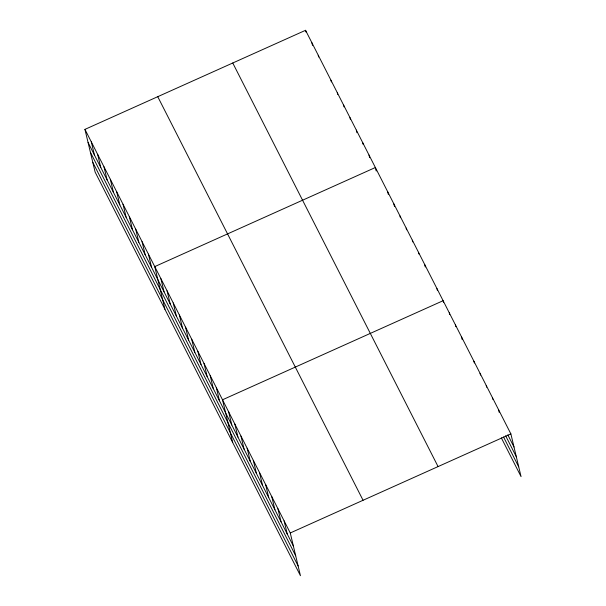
<?xml version="1.0" encoding="UTF-8"?>
<svg xmlns="http://www.w3.org/2000/svg" width="606" height="606" viewBox="0 0 606 606"><rect width="100%" height="100%" fill="white"/><g stroke="black" fill="none" stroke-linecap="round" stroke-linejoin="round"><path stroke-width="0.91" d="M84.946 129.381L290.266 532.969L300.44 575.7L95.127 172.112L84.946 129.381L305.56 30.3L510.873 433.888L521.054 476.619L501.344 437.873M290.266 532.969L510.873 433.888M507.836 434.888L513.994 447.001M505.646 435.79L516.327 456.772M503.533 436.979L518.728 466.847M232.757 62.994L438.07 466.59M157.749 96.687L363.062 500.276M88.067 142.486L293.387 546.082M90.4 152.265L295.713 555.853M92.794 162.332L298.114 565.928M498.556 409.679L499.177 412.3M492.398 397.566L492.814 399.316M486.239 385.461L486.656 387.211M480.081 373.357L480.497 375.099M473.915 361.244L474.331 362.994M461.598 337.027L462.226 339.648M455.439 324.922L455.856 326.672M449.281 312.817L449.697 314.559M443.539 302.455L443.122 300.705L222.508 399.786L232.689 442.516M436.964 288.6L437.38 290.35M424.639 264.383L425.268 267.004M418.481 252.278L418.897 254.02M412.322 240.165L412.739 241.915M406.164 228.061L406.581 229.81M400.005 215.956L400.422 217.698M393.847 203.843L394.468 206.464M387.688 191.738L388.31 194.359M376.197 171.013L375.364 167.521L154.757 266.602L164.93 309.333M369.016 155.045L369.645 157.666M362.676 142.569L363.092 144.319M356.328 130.101L356.949 132.722M349.98 117.625L350.397 119.367M343.632 105.149L344.049 106.898M337.292 92.673L337.709 94.422M330.944 80.197L331.361 81.946M318.248 55.252L318.665 56.994M311.901 42.776L312.529 45.397M305.56 30.3L305.977 32.05M284.1 520.865L287.229 533.969M277.942 508.76L281.063 521.864M271.783 496.647L274.904 509.76M265.625 484.542L268.746 497.647M259.466 472.438L262.587 485.542M253.308 460.325L256.429 473.437M247.15 448.22L250.27 461.325M240.983 436.108L244.112 449.22M234.825 424.003L237.953 437.108M228.667 411.898L231.787 425.003M216.35 387.681L219.47 400.786M210.191 375.568L213.312 388.681M204.033 363.464L207.154 376.568M197.867 351.359L200.995 364.464M191.708 339.246L194.837 352.359M185.55 327.142L188.671 340.246M179.391 315.037L182.512 328.141M173.233 302.924L176.354 316.037M167.074 290.819L170.195 303.924M160.916 278.707L164.037 291.819M148.409 254.126L151.53 267.238M142.062 241.65L145.182 254.762M135.714 229.182L138.835 242.286M129.366 216.706L132.494 229.81M123.026 204.23L126.146 217.334M116.678 191.754L119.799 204.858M110.33 179.278L113.451 192.39M103.982 166.801L107.111 179.914M97.642 154.333L100.763 167.438M91.294 141.857L94.415 154.962"/></g></svg>
